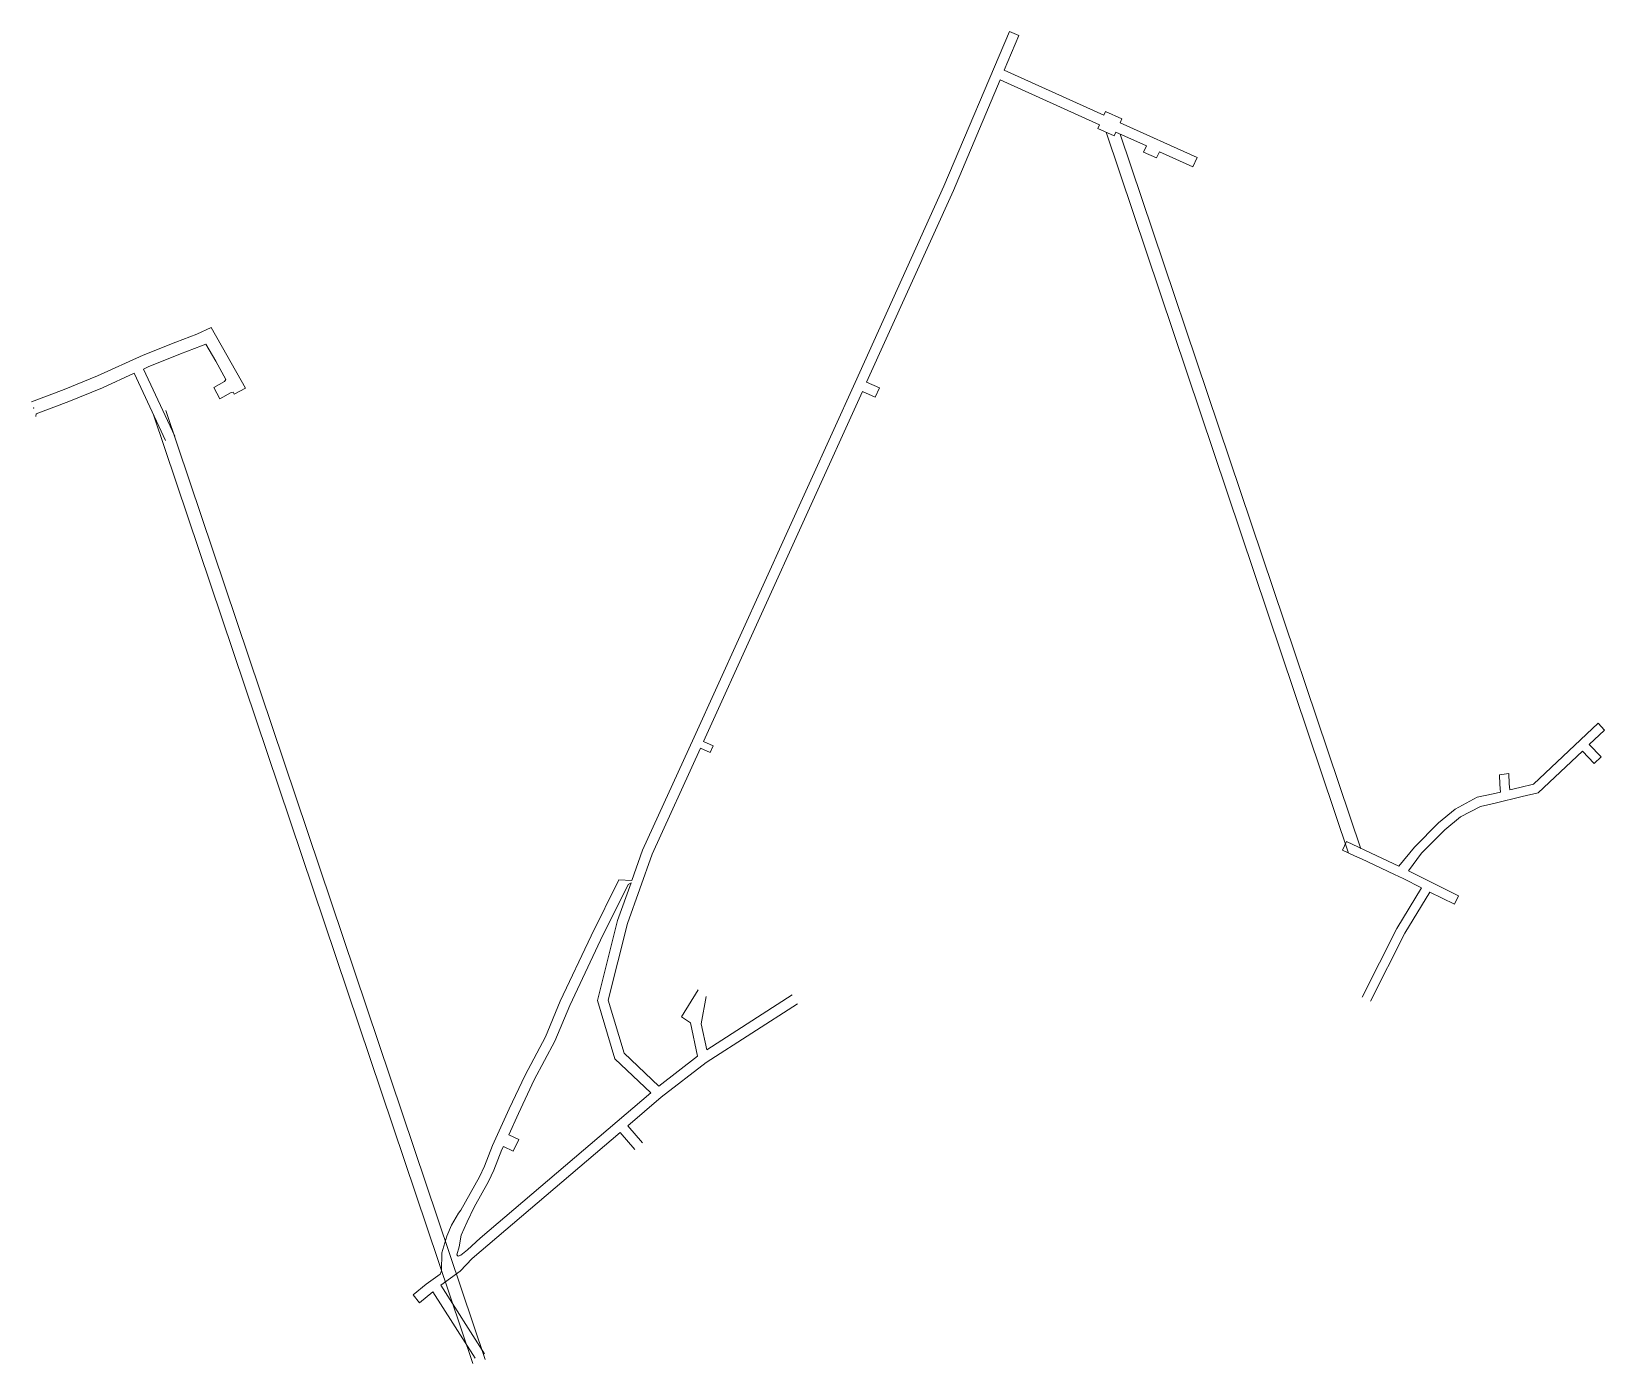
# Model space of a CAD drawing. Header units: millimetres. Extents: x 268189 to 268556, y 4273886 to 4274197.
import ezdxf

# ---------------------------------------------------------------- set-up
doc = ezdxf.new("R2010")
doc.units = ezdxf.units.MM
for name, color, linetype, lineweight in [('3D_1290', 6, 'Continuous', 0), ('3D_1470', 5, 'Continuous', 0), ('3D_1704', 4, 'Continuous', 0), ('3D_ANAKUYU', 30, 'Continuous', 0), ('3D_DAHILI', 150, 'Continuous', 0), ('INIT_COORD', 5, 'Continuous', 0)]:
    doc.layers.add(name, color=color, linetype=linetype, lineweight=lineweight)

msp = doc.modelspace()

# ---------------------------------------------------------------- linework, layer by layer
at = {"layer": '3D_1290', "lineweight": 0}
msp.add_polyline3d([(268499.72, 4273971.32, 1290), (268507.79, 4273987.34, 1290), (268513.59, 4273996.85, 1290), (268509.3, 4273998.99, 1290), (268507.31, 4273999.96, 1290), (268499.58, 4274003.59, 1290), (268497.94, 4274004.34, 1290), (268495.13, 4274005.64, 1290), (268496.06, 4274007.64, 1290), (268498.86, 4274006.33, 1290), (268500.52, 4274005.58, 1290), (268508.32, 4274001.91, 1290), (268511.94, 4274006.35, 1290), (268517.56, 4274012, 1290), (268521.45, 4274015.26, 1290), (268526.57, 4274018.05, 1290), (268530.3, 4274018.8, 1290), (268532.08, 4274019.22, 1290), (268531.85, 4274020.97, 1290), (268531.8, 4274023.22, 1290), (268534, 4274023.57, 1290), (268534.04, 4274021.14, 1290), (268534.23, 4274019.74, 1290), (268536.6, 4274020.31, 1290), (268539.76, 4274021.04, 1290), (268554.84, 4274035.29, 1290), (268556.35, 4274033.69, 1290), (268552.79, 4274030.33, 1290), (268555.54, 4274027.42, 1290), (268553.94, 4274025.91, 1290), (268551.19, 4274028.82, 1290), (268540.84, 4274019.04, 1290), (268537.11, 4274018.17, 1290), (268530.8, 4274016.66, 1290), (268527.39, 4274015.86, 1290), (268522.68, 4274013.42, 1290), (268519.05, 4274010.38, 1290), (268513.6, 4274004.91, 1290), (268510.55, 4274000.82, 1290), (268522.24, 4273994.99, 1290), (268521.26, 4273993.02, 1290), (268515.57, 4273995.86, 1290), (268509.71, 4273986.27, 1290), (268501.69, 4273970.33, 1290)], dxfattribs=at)
at = {"layer": '3D_1470', "lineweight": 0}
for points in [[(268292.51, 4273886.87, 1470), (268282.63, 4273902.41, 1470), (268279.51, 4273899.85, 1470), (268277.99, 4273901.71, 1470), (268281.05, 4273904.21, 1470), (268284.29, 4273906.52, 1470), (268284.65, 4273907.29, 1470), (268284.67, 4273911.52, 1470), (268285.89, 4273915.43, 1470), (268286.99, 4273918, 1470), (268288.58, 4273920.83, 1470), (268289.1, 4273921.48, 1470), (268293.46, 4273929.27, 1470), (268294.64, 4273931.8, 1470), (268296.54, 4273936.62, 1470), (268300.46, 4273945.15, 1470), (268304.16, 4273953.02, 1470), (268308.9, 4273962.03, 1470), (268312.38, 4273970.34, 1470), (268319.6, 4273985.64, 1470), (268326.08, 4273998.68, 1470), (268329.08, 4273998.53, 1470), (268331.61, 4274005.64, 1470), (268343.63, 4274032.02, 1470), (268381.26, 4274114.95, 1470), (268402.01, 4274160.84, 1470), (268417.31, 4274197.01, 1470), (268419.52, 4274196.07, 1470), (268416.08, 4274187.94, 1470), (268439.35, 4274177.41, 1470), (268439.76, 4274178.32, 1470), (268443.57, 4274176.59, 1470), (268443.16, 4274175.68, 1470), (268461.14, 4274167.54, 1470), (268460.15, 4274165.36, 1470), (268452.34, 4274168.89, 1470), (268451.69, 4274167.43, 1470), (268448.64, 4274168.81, 1470), (268449.3, 4274170.27, 1470), (268442.17, 4274173.49, 1470), (268441.76, 4274172.58, 1470), (268437.95, 4274174.31, 1470), (268438.36, 4274175.22, 1470), (268415.14, 4274185.73, 1470), (268404.21, 4274159.87, 1470), (268383.95, 4274115.05, 1470), (268386.95, 4274113.69, 1470), (268385.96, 4274111.5, 1470), (268382.96, 4274112.86, 1470), (268345.82, 4274031.03, 1470), (268348.1, 4274030, 1470), (268347.39, 4274028.45, 1470), (268345.12, 4274029.48, 1470), (268333.84, 4274004.73, 1470), (268328.05, 4273988.51, 1470), (268323.57, 4273970.58, 1470), (268327.26, 4273958.19, 1470), (268335.36, 4273950.46, 1470), (268344.44, 4273957.51, 1470), (268342.77, 4273965.32, 1470), (268340.72, 4273966.7, 1470), (268344.57, 4273973, 1470)], [(268367.81, 4273969.75, 1470), (268346.46, 4273956.05, 1470), (268335.96, 4273947.89, 1470), (268328.15, 4273941.22, 1470), (268331.59, 4273937.2, 1470)], [(268346.42, 4273971.43, 1470), (268345.29, 4273965.02, 1470), (268346.58, 4273958.97, 1470), (268366.57, 4273971.81, 1470)], [(268329.76, 4273935.64, 1470), (268326.33, 4273939.67, 1470), (268291.77, 4273910.17, 1470), (268288.95, 4273907.27, 1470), (268284.49, 4273903.96, 1470), (268294.69, 4273887.92, 1470)]]:
    msp.add_polyline3d(points, dxfattribs=at)
msp.add_polyline3d([(268288.73, 4273912.96, 1470), (268289.25, 4273915.62, 1470), (268290.58, 4273918.76, 1470), (268292.27, 4273922.23, 1470), (268295.6, 4273928.17, 1470), (268296.85, 4273930.86, 1470), (268298.75, 4273935.67, 1470), (268299.07, 4273936.37, 1470), (268301.4, 4273935.3, 1470), (268302.65, 4273938.03, 1470), (268300.32, 4273939.1, 1470), (268302.64, 4273944.13, 1470), (268306.3, 4273951.96, 1470), (268311.08, 4273961.01, 1470), (268314.58, 4273969.36, 1470), (268321.76, 4273984.6, 1470), (268328.23, 4273997.61, 1470), (268328.9, 4273998.03, 1470), (268325.75, 4273989.2, 1470), (268321.08, 4273970.52, 1470), (268325.14, 4273956.89, 1470), (268333.49, 4273948.94, 1470), (268293.64, 4273914.92, 1470), (268290.69, 4273912.2, 1470), (268289.13, 4273910.94, 1470), (268288.53, 4273910.73, 1470), (268288.24, 4273911.09, 1470), (268288.73, 4273912.96, 1470)], close=True, dxfattribs=at)
at = {"layer": '3D_1704', "lineweight": 0}
for points in [[(268188.82, 4274110.42, 1704.9), (268196.47, 4274113.28, 1704.9), (268204.25, 4274116.49, 1704.9), (268214.9, 4274121.35, 1704.9), (268222.54, 4274124.42, 1704.9), (268227.42, 4274126.29, 1704.9), (268230.82, 4274127.78, 1704.9), (268234.48, 4274121.38, 1704.9), (268238.79, 4274113.65, 1704.9), (268236.17, 4274112.19, 1704.9), (268235.91, 4274112.66, 1704.9), (268235.5, 4274112.62, 1704.9), (268232.86, 4274111.15, 1704.9), (268231.4, 4274113.77, 1704.9), (268233.94, 4274115.18, 1704.9), (268234.22, 4274115.69, 1704.9), (268231.87, 4274119.91, 1704.9), (268229.55, 4274123.95, 1704.9), (268228.56, 4274123.51, 1704.9), (268223.64, 4274121.63, 1704.9), (268216.08, 4274118.59, 1704.9), (268214.98, 4274118.09, 1704.9), (268222.29, 4274102.43, 1704.9)], [(268220.11, 4274101.42, 1704.9), (268212.8, 4274117.1, 1704.9), (268205.44, 4274113.74, 1704.9), (268197.57, 4274110.49, 1704.9), (268189.88, 4274107.61, 1704.9), (268189.83, 4274106.99, 1704.9)]]:
    msp.add_polyline3d(points, dxfattribs=at)
at = {"layer": '3D_ANAKUYU', "lineweight": 0}
for p, q in [((268291.95, 4273885.64, 1470), (268217.35, 4274107.43, 1704.9)), ((268294.8, 4273886.6, 1470), (268220.19, 4274108.39, 1704.9))]:
    msp.add_line(p, q, dxfattribs=at)
at = {"layer": '3D_DAHILI', "lineweight": 0}
for p, q in [((268439.89, 4274173.43, 1470), (268496.55, 4274004.98, 1290)), ((268443.19, 4274173.03, 1470), (268499.4, 4274005.94, 1290))]:
    msp.add_line(p, q, dxfattribs=at)
at = {"layer": 'INIT_COORD'}
msp.add_point((268189.35, 4274109.01, 1704.9), dxfattribs=at)

doc.saveas('drawing.dxf')
